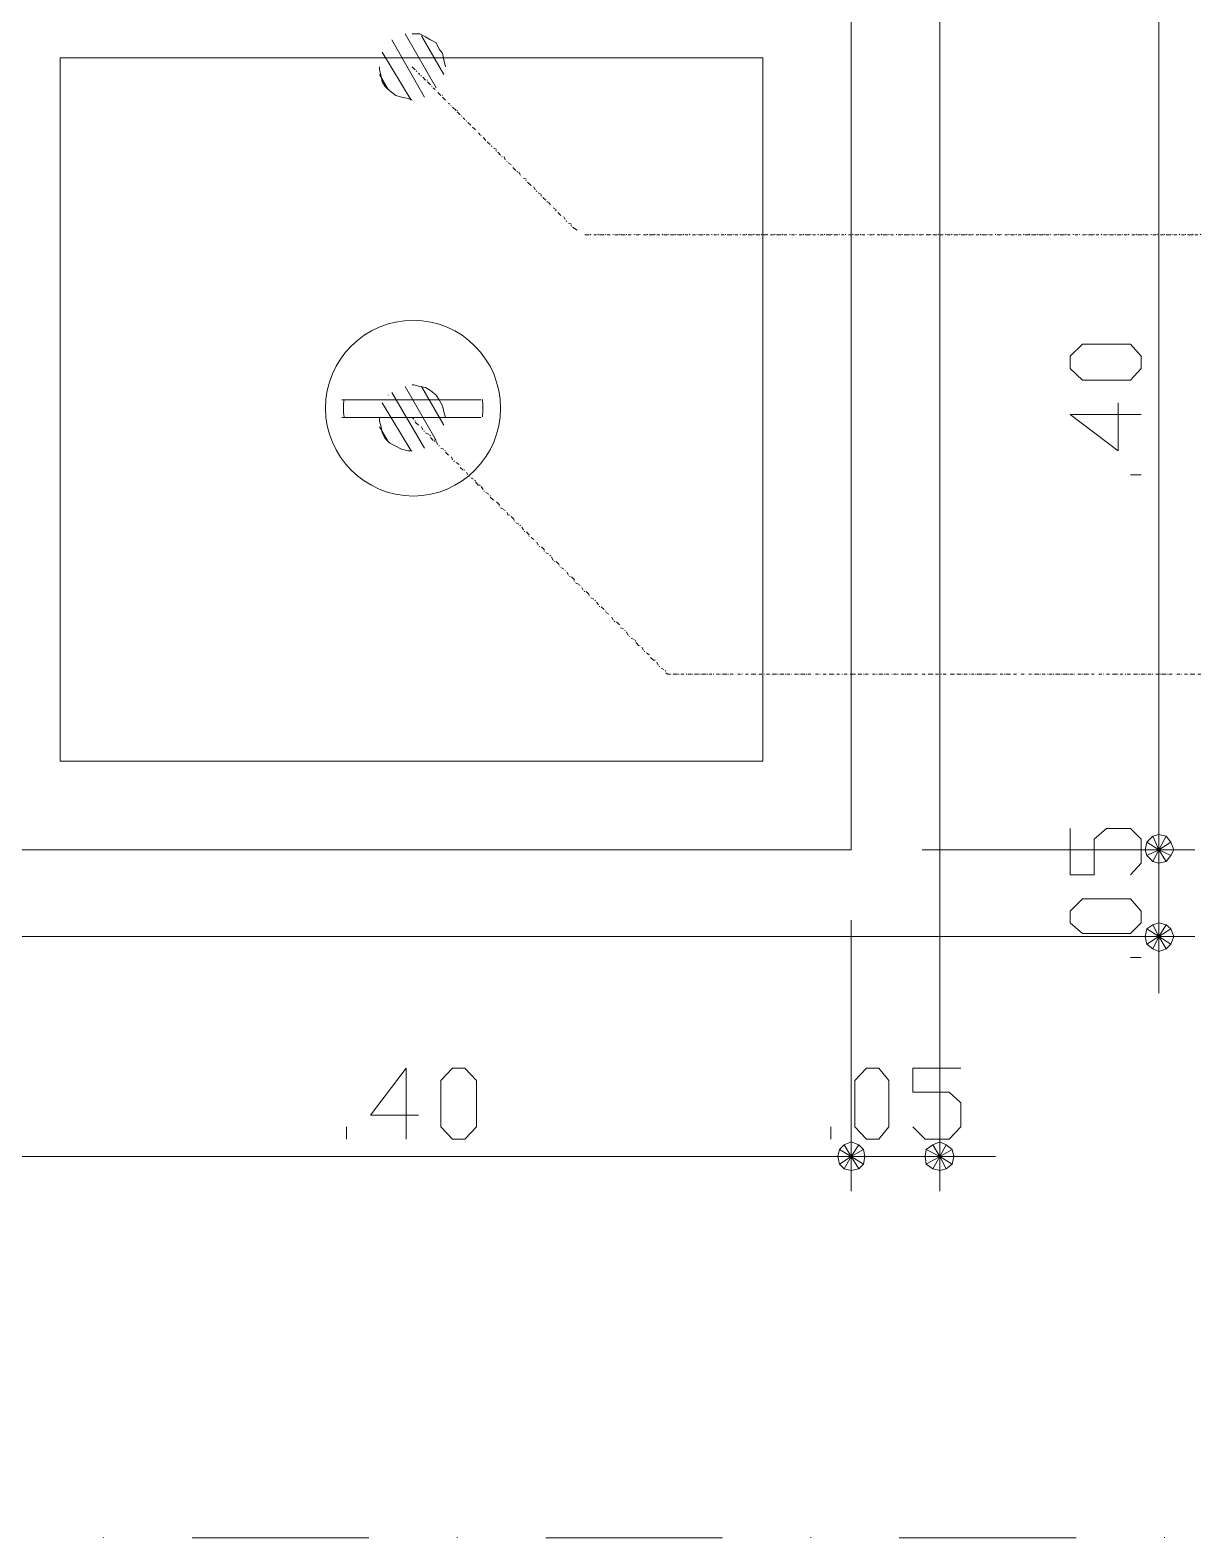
# Model space of a CAD drawing. Header units: millimetres. Extents: x 3240 to 3412, y 1366 to 1426.
# Drawn here: x 3285.538 to 3288.844, y 1376.282 to 1380.54 of the extents above; entities that cross this region are included whole.
import ezdxf

# ---------------------------------------------------------------- set-up
doc = ezdxf.new("R2010")
doc.units = ezdxf.units.MM

msp = doc.modelspace()

# ---------------------------------------------------------------- linework, layer by layer
at = {"color": 7, "linetype": 'Continuous', "lineweight": 15, "true_color": 0x000007}
for points in [[(3285.1265, 1377.9806), (3288.1068, 1377.9806), (3288.1068, 1380.9609), (3285.1265, 1380.9609)], [(3286.5489, 1380.5044), (3286.5489, 1380.5044)], [(3286.6845, 1380.3688), (3286.6845, 1380.3688)], [(3286.7143, 1380.339), (3286.7143, 1380.339)], [(3286.7986, 1380.2547), (3286.7986, 1380.2547)], [(3286.8962, 1380.1571), (3286.8962, 1380.1571)], [(3286.926, 1380.1273), (3286.926, 1380.1273)], [(3286.9557, 1380.0976), (3286.9557, 1380.0976)], [(3287.0103, 1380.043), (3287.0103, 1380.043)], [(3287.0401, 1380.0132), (3287.0401, 1380.0132)], [(3288.6758, 1379.5848), (3288.646, 1379.5518), (3288.5104, 1379.5518), (3288.4757, 1379.5848), (3288.4757, 1379.6196), (3288.5104, 1379.6527), (3288.646, 1379.6527), (3288.6758, 1379.6196)], [(3286.6382, 1379.4244), (3286.6382, 1379.4244)], [(3286.7225, 1379.3401), (3286.7225, 1379.3401)], [(3286.7523, 1379.3103), (3286.7523, 1379.3103)], [(3286.8499, 1379.2127), (3286.8499, 1379.2127)], [(3286.964, 1379.0986), (3286.964, 1379.0986)], [(3287.1757, 1378.8869), (3287.1757, 1378.8869)], [(3287.2055, 1378.8571), (3287.2055, 1378.8571)], [(3287.2898, 1378.7728), (3287.2898, 1378.7728)], [(3287.3494, 1378.7215), (3287.3494, 1378.7215)], [(3287.5313, 1378.7215), (3287.5313, 1378.7215)], [(3287.5693, 1378.7215), (3287.5693, 1378.7215)], [(3287.5908, 1378.7215), (3287.5908, 1378.7215)], [(3287.6289, 1378.7215), (3287.6289, 1378.7215)], [(3287.7513, 1378.7215), (3287.7513, 1378.7215)], [(3287.7893, 1378.7215), (3287.7893, 1378.7215)], [(3287.8108, 1378.7215), (3287.8108, 1378.7215)], [(3287.8488, 1378.7215), (3287.8488, 1378.7215)], [(3287.9084, 1378.7215), (3287.9084, 1378.7215)], [(3288.0308, 1378.7215), (3288.0308, 1378.7215)], [(3288.0523, 1378.7215), (3288.0523, 1378.7215)], [(3288.0688, 1378.7215), (3288.0688, 1378.7215)], [(3288.0903, 1378.7215), (3288.0903, 1378.7215)], [(3288.1283, 1378.7215), (3288.1283, 1378.7215)], [(3288.3103, 1378.7215), (3288.3103, 1378.7215)], [(3288.3318, 1378.7215), (3288.3318, 1378.7215)], [(3288.3483, 1378.7215), (3288.3483, 1378.7215)], [(3288.3698, 1378.7215), (3288.3698, 1378.7215)], [(3288.5302, 1378.7215), (3288.5302, 1378.7215)], [(3288.5517, 1378.7215), (3288.5517, 1378.7215)], [(3288.5898, 1378.7215), (3288.5898, 1378.7215)], [(3288.6493, 1378.7215), (3288.6493, 1378.7215)], [(3288.7717, 1378.7215), (3288.7717, 1378.7215)], [(3288.8098, 1378.7215), (3288.8098, 1378.7215)], [(3288.8313, 1378.7215), (3288.8313, 1378.7215)], [(3288.6758, 1378.0186), (3288.646, 1377.9888), (3288.5104, 1377.9888), (3288.4757, 1378.0186), (3288.4757, 1378.0517), (3288.5104, 1378.0864), (3288.646, 1378.0864), (3288.6758, 1378.0517)], [(3286.7308, 1377.4083), (3286.6977, 1377.443), (3286.6977, 1377.5737), (3286.7308, 1377.6084), (3286.7655, 1377.6084), (3286.7986, 1377.5737), (3286.7986, 1377.443), (3286.7655, 1377.4083)], [(3287.9001, 1377.4083), (3287.867, 1377.443), (3287.867, 1377.5737), (3287.9001, 1377.6084), (3287.9348, 1377.6084), (3287.963, 1377.5737), (3287.963, 1377.443), (3287.9348, 1377.4083)]]:
    msp.add_lwpolyline(points, close=True, dxfattribs=at)
at = {"color": 7, "linetype": 'Continuous', "lineweight": 5, "true_color": 0x000007}
for points in [[(3285.373, 1378.2253), (3287.8571, 1378.2253), (3287.8571, 1380.7111), (3285.373, 1380.7111)], [(3288.7089, 1378.2634), (3288.6923, 1378.2468), (3288.7254, 1378.2253)], [(3288.7089, 1378.2634), (3288.6923, 1378.2468), (3288.7254, 1378.2253)], [(3288.7254, 1378.2683), (3288.7089, 1378.2634), (3288.7254, 1378.2253)], [(3288.7254, 1378.2683), (3288.7089, 1378.2634), (3288.7254, 1378.2253)], [(3288.7469, 1378.2634), (3288.7254, 1378.2683), (3288.7254, 1378.2253)], [(3288.7469, 1378.2634), (3288.7254, 1378.2683), (3288.7254, 1378.2253)], [(3288.7601, 1378.2468), (3288.7469, 1378.2634), (3288.7254, 1378.2253)], [(3288.7601, 1378.2468), (3288.7469, 1378.2634), (3288.7254, 1378.2253)], [(3288.6923, 1378.2468), (3288.6874, 1378.2253), (3288.7254, 1378.2253)], [(3288.6923, 1378.2468), (3288.6874, 1378.2253), (3288.7254, 1378.2253)], [(3288.6874, 1378.2253), (3288.6923, 1378.2088), (3288.7254, 1378.2253)], [(3288.6874, 1378.2253), (3288.6923, 1378.2088), (3288.7254, 1378.2253)], [(3288.6923, 1378.2088), (3288.7089, 1378.1923), (3288.7254, 1378.2253)], [(3288.6923, 1378.2088), (3288.7089, 1378.1923), (3288.7254, 1378.2253)], [(3288.7089, 1378.1923), (3288.7254, 1378.1873), (3288.7254, 1378.2253)], [(3288.7089, 1378.1923), (3288.7254, 1378.1873), (3288.7254, 1378.2253)], [(3288.7684, 1378.2253), (3288.7601, 1378.2468), (3288.7254, 1378.2253)], [(3288.7684, 1378.2253), (3288.7601, 1378.2468), (3288.7254, 1378.2253)], [(3288.7254, 1378.1873), (3288.7469, 1378.1923), (3288.7254, 1378.2253)], [(3288.7469, 1378.1923), (3288.7601, 1378.2088), (3288.7254, 1378.2253)], [(3288.7601, 1378.2088), (3288.7684, 1378.2253), (3288.7254, 1378.2253)], [(3288.7254, 1378.1873), (3288.7469, 1378.1923), (3288.7254, 1378.2253)], [(3288.7469, 1378.1923), (3288.7601, 1378.2088), (3288.7254, 1378.2253)], [(3288.7601, 1378.2088), (3288.7684, 1378.2253), (3288.7254, 1378.2253)], [(3288.7089, 1378.0136), (3288.6923, 1378.0021), (3288.7254, 1377.9806)], [(3288.7254, 1378.0186), (3288.7089, 1378.0136), (3288.7254, 1377.9806)], [(3288.7469, 1378.0136), (3288.7254, 1378.0186), (3288.7254, 1377.9806)], [(3288.7601, 1378.0021), (3288.7469, 1378.0136), (3288.7254, 1377.9806)], [(3288.6923, 1378.0021), (3288.6874, 1377.9806), (3288.7254, 1377.9806)], [(3288.6874, 1377.9806), (3288.6923, 1377.9591), (3288.7254, 1377.9806)], [(3288.6923, 1377.9591), (3288.7089, 1377.9458), (3288.7254, 1377.9806)], [(3288.7089, 1377.9458), (3288.7254, 1377.9376), (3288.7254, 1377.9806)], [(3288.7684, 1377.9806), (3288.7601, 1378.0021), (3288.7254, 1377.9806)], [(3288.7254, 1377.9376), (3288.7469, 1377.9458), (3288.7254, 1377.9806)], [(3288.7469, 1377.9458), (3288.7601, 1377.9591), (3288.7254, 1377.9806)], [(3288.7601, 1377.9591), (3288.7684, 1377.9806), (3288.7254, 1377.9806)], [(3287.824, 1377.3785), (3287.8191, 1377.3587), (3287.8571, 1377.3587)], [(3287.824, 1377.3785), (3287.8191, 1377.3587), (3287.8571, 1377.3587)], [(3287.8373, 1377.3918), (3287.824, 1377.3785), (3287.8571, 1377.3587)], [(3287.8373, 1377.3918), (3287.824, 1377.3785), (3287.8571, 1377.3587)], [(3287.8571, 1377.4), (3287.8373, 1377.3918), (3287.8571, 1377.3587)], [(3287.8571, 1377.4), (3287.8373, 1377.3918), (3287.8571, 1377.3587)], [(3287.8786, 1377.3918), (3287.8571, 1377.4), (3287.8571, 1377.3587)], [(3287.8786, 1377.3918), (3287.8571, 1377.4), (3287.8571, 1377.3587)], [(3287.8918, 1377.3785), (3287.8786, 1377.3918), (3287.8571, 1377.3587)], [(3287.8918, 1377.3785), (3287.8786, 1377.3918), (3287.8571, 1377.3587)], [(3287.8951, 1377.3587), (3287.8918, 1377.3785), (3287.8571, 1377.3587)], [(3287.8951, 1377.3587), (3287.8918, 1377.3785), (3287.8571, 1377.3587)], [(3288.0688, 1377.3785), (3288.0655, 1377.3587), (3288.1068, 1377.3587)], [(3288.087, 1377.3918), (3288.0688, 1377.3785), (3288.1068, 1377.3587)], [(3288.1068, 1377.4), (3288.087, 1377.3918), (3288.1068, 1377.3587)], [(3288.125, 1377.3918), (3288.1068, 1377.4), (3288.1068, 1377.3587)], [(3288.1416, 1377.3785), (3288.125, 1377.3918), (3288.1068, 1377.3587)], [(3288.1465, 1377.3587), (3288.1416, 1377.3785), (3288.1068, 1377.3587)], [(3287.8191, 1377.3587), (3287.824, 1377.3372), (3287.8571, 1377.3587)], [(3287.8191, 1377.3587), (3287.824, 1377.3372), (3287.8571, 1377.3587)], [(3287.824, 1377.3372), (3287.8373, 1377.324), (3287.8571, 1377.3587)], [(3287.824, 1377.3372), (3287.8373, 1377.324), (3287.8571, 1377.3587)], [(3287.8373, 1377.324), (3287.8571, 1377.319), (3287.8571, 1377.3587)], [(3287.8373, 1377.324), (3287.8571, 1377.319), (3287.8571, 1377.3587)], [(3287.8571, 1377.319), (3287.8786, 1377.324), (3287.8571, 1377.3587)], [(3287.8786, 1377.324), (3287.8918, 1377.3372), (3287.8571, 1377.3587)], [(3287.8918, 1377.3372), (3287.8951, 1377.3587), (3287.8571, 1377.3587)], [(3287.8571, 1377.319), (3287.8786, 1377.324), (3287.8571, 1377.3587)], [(3287.8786, 1377.324), (3287.8918, 1377.3372), (3287.8571, 1377.3587)], [(3287.8918, 1377.3372), (3287.8951, 1377.3587), (3287.8571, 1377.3587)], [(3288.0655, 1377.3587), (3288.0688, 1377.3372), (3288.1068, 1377.3587)], [(3288.0688, 1377.3372), (3288.087, 1377.324), (3288.1068, 1377.3587)], [(3288.087, 1377.324), (3288.1068, 1377.319), (3288.1068, 1377.3587)], [(3288.1068, 1377.319), (3288.125, 1377.324), (3288.1068, 1377.3587)], [(3288.125, 1377.324), (3288.1416, 1377.3372), (3288.1068, 1377.3587)], [(3288.1416, 1377.3372), (3288.1465, 1377.3587), (3288.1068, 1377.3587)]]:
    msp.add_lwpolyline(points, close=True, dxfattribs=at)
for points in [[(3288.7254, 1380.6301), (3288.7254, 1378.3064), (3288.7254, 1378.3064)], [(3288.7254, 1378.3064), (3288.7254, 1378.3874), (3288.7254, 1378.3874)], [(3288.7254, 1378.2683), (3288.7254, 1378.3064), (3288.7254, 1378.3064)], [(3288.7254, 1378.2683), (3288.7254, 1378.3064), (3288.7254, 1378.3064)], [(3288.0572, 1378.2253), (3288.8279, 1378.2253), (3288.8279, 1378.2253)], [(3288.0572, 1378.2253), (3288.8279, 1378.2253), (3288.8279, 1378.2253)], [(3288.7254, 1378.2253), (3288.7254, 1377.9806), (3288.7254, 1377.9806)], [(3287.8571, 1378.0269), (3287.8571, 1377.2611), (3287.8571, 1377.2611)], [(3287.8571, 1378.0269), (3287.8571, 1377.2611), (3287.8571, 1377.2611)], [(3288.1068, 1378.0269), (3288.1068, 1377.2611), (3288.1068, 1377.2611)], [(3288.0572, 1377.9806), (3288.8279, 1377.9806), (3288.8279, 1377.9806)], [(3288.7254, 1377.9376), (3288.7254, 1377.8995), (3288.7254, 1377.8995)], [(3288.7254, 1377.8995), (3288.7254, 1377.8201), (3288.7254, 1377.8201)], [(3285.4523, 1377.3587), (3287.7777, 1377.3587), (3287.7777, 1377.3587)], [(3287.7777, 1377.3587), (3287.6967, 1377.3587), (3287.6967, 1377.3587)], [(3287.8191, 1377.3587), (3287.7777, 1377.3587), (3287.7777, 1377.3587)], [(3287.8191, 1377.3587), (3287.7777, 1377.3587), (3287.7777, 1377.3587)], [(3287.8571, 1377.3587), (3288.1068, 1377.3587), (3288.1068, 1377.3587)], [(3288.1465, 1377.3587), (3288.1879, 1377.3587), (3288.1879, 1377.3587)], [(3288.1879, 1377.3587), (3288.264, 1377.3587), (3288.264, 1377.3587)]]:
    msp.add_lwpolyline(points, dxfattribs=at)
at = {"color": 7, "linetype": 'Continuous', "lineweight": 15, "true_color": 0x000007}
for points in [[(3286.6845, 1380.3771), (3286.5968, 1380.5292), (3286.5968, 1380.5292)], [(3286.711, 1380.4366), (3286.706, 1380.4564), (3286.7027, 1380.4746), (3286.6928, 1380.4862), (3286.6845, 1380.5044), (3286.668, 1380.5127), (3286.6547, 1380.5209), (3286.6382, 1380.5292), (3286.6216, 1380.5292), (3286.6167, 1380.5292)], [(3286.706, 1380.4151), (3286.6431, 1380.5243), (3286.6431, 1380.5243)], [(3286.6134, 1380.3423), (3286.5323, 1380.4779), (3286.5323, 1380.4779)], [(3286.6514, 1380.3506), (3286.5588, 1380.5127), (3286.5588, 1380.5127)], [(3286.5241, 1380.4366), (3286.5241, 1380.4283), (3286.529, 1380.4101), (3286.5323, 1380.3936), (3286.5406, 1380.3804), (3286.5538, 1380.3688), (3286.5704, 1380.3556), (3286.5869, 1380.3506), (3286.6051, 1380.3473), (3286.6167, 1380.3423)], [(3286.6167, 1380.4366), (3286.625, 1380.4283), (3286.625, 1380.4283)], [(3286.5489, 1380.3721), (3286.5241, 1380.4151), (3286.5241, 1380.4151)], [(3286.6299, 1380.4234), (3286.6283, 1380.425), (3286.6283, 1380.425)], [(3286.6349, 1380.4184), (3286.6382, 1380.4151), (3286.6382, 1380.4151)], [(3286.6431, 1380.4101), (3286.6415, 1380.4118), (3286.6415, 1380.4118)], [(3286.6465, 1380.4068), (3286.6547, 1380.3986), (3286.6547, 1380.3986)], [(3286.6597, 1380.3986), (3286.658, 1380.3986), (3286.658, 1380.3986)], [(3286.6597, 1380.3936), (3286.668, 1380.3853), (3286.668, 1380.3853)], [(3286.6729, 1380.3804), (3286.6713, 1380.382), (3286.6713, 1380.382)], [(3286.6762, 1380.3771), (3286.6812, 1380.3721), (3286.6812, 1380.3721)], [(3286.6812, 1380.3721), (3286.6795, 1380.3738), (3286.6795, 1380.3738)], [(3286.6895, 1380.3638), (3286.6977, 1380.3556), (3286.6977, 1380.3556)], [(3286.7027, 1380.3556), (3286.701, 1380.3572), (3286.701, 1380.3572)], [(3286.7027, 1380.3506), (3286.711, 1380.3423), (3286.711, 1380.3423)], [(3286.7192, 1380.3341), (3286.7225, 1380.3308), (3286.7225, 1380.3308)], [(3286.7275, 1380.3258), (3286.7258, 1380.3274), (3286.7258, 1380.3274)], [(3286.7308, 1380.3225), (3286.7407, 1380.3126), (3286.7407, 1380.3126)], [(3286.744, 1380.3126), (3286.744, 1380.3142), (3286.744, 1380.3142)], [(3286.744, 1380.3092), (3286.7523, 1380.301), (3286.7523, 1380.301)], [(3286.7573, 1380.296), (3286.7556, 1380.2977), (3286.7556, 1380.2977)], [(3286.7606, 1380.2927), (3286.7655, 1380.2877), (3286.7655, 1380.2877)], [(3286.7705, 1380.2828), (3286.7688, 1380.2844), (3286.7688, 1380.2844)], [(3286.7738, 1380.2795), (3286.7821, 1380.2712), (3286.7821, 1380.2712)], [(3286.787, 1380.2662), (3286.7953, 1380.258), (3286.7953, 1380.258)], [(3286.8036, 1380.2497), (3286.8085, 1380.2447), (3286.8085, 1380.2447)], [(3286.8118, 1380.2414), (3286.8102, 1380.2431), (3286.8102, 1380.2431)], [(3286.8168, 1380.2365), (3286.8251, 1380.2282), (3286.8251, 1380.2282)], [(3286.8284, 1380.2249), (3286.8367, 1380.2166), (3286.8367, 1380.2166)], [(3286.8416, 1380.2117), (3286.84, 1380.2133), (3286.84, 1380.2133)], [(3286.8466, 1380.2067), (3286.8548, 1380.2034), (3286.8548, 1380.2034)], [(3286.8548, 1380.1984), (3286.8532, 1380.2001), (3286.8532, 1380.2001)], [(3286.8582, 1380.1951), (3286.8664, 1380.1869), (3286.8664, 1380.1869)], [(3286.8714, 1380.1819), (3286.8697, 1380.1836), (3286.8697, 1380.1836)], [(3286.8763, 1380.1819), (3286.8797, 1380.1736), (3286.8797, 1380.1736)], [(3286.8846, 1380.1687), (3286.883, 1380.1703), (3286.883, 1380.1703)], [(3286.8879, 1380.1654), (3286.8962, 1380.1604), (3286.8962, 1380.1604)], [(3286.9012, 1380.1521), (3286.9094, 1380.1439), (3286.9094, 1380.1439)], [(3286.9144, 1380.1389), (3286.9127, 1380.1406), (3286.9127, 1380.1406)], [(3286.9177, 1380.1389), (3286.9227, 1380.1306), (3286.9227, 1380.1306)], [(3286.9309, 1380.1224), (3286.9392, 1380.1191), (3286.9392, 1380.1191)], [(3286.9392, 1380.1141), (3286.9375, 1380.1157), (3286.9375, 1380.1157)], [(3286.9425, 1380.1108), (3286.9524, 1380.1009), (3286.9524, 1380.1009)], [(3286.9607, 1380.0976), (3286.964, 1380.0893), (3286.964, 1380.0893)], [(3286.969, 1380.0843), (3286.9673, 1380.086), (3286.9673, 1380.086)], [(3286.9723, 1380.081), (3286.9822, 1380.0761), (3286.9822, 1380.0761)], [(3286.9822, 1380.0711), (3286.9805, 1380.0727), (3286.9805, 1380.0727)], [(3286.9855, 1380.0678), (3286.9938, 1380.0595), (3286.9938, 1380.0595)], [(3286.9987, 1380.0545), (3286.9971, 1380.0562), (3286.9971, 1380.0562)], [(3287.002, 1380.0545), (3287.007, 1380.0463), (3287.007, 1380.0463)], [(3287.0153, 1380.038), (3287.0235, 1380.033), (3287.0235, 1380.033)], [(3287.0235, 1380.0297), (3287.0219, 1380.0314), (3287.0219, 1380.0314)], [(3287.0285, 1380.0248), (3287.0368, 1380.0165), (3287.0368, 1380.0165)], [(3287.045, 1380.0132), (3287.0484, 1380.0049), (3287.0484, 1380.0049)], [(3287.0533, 1380), (3287.0517, 1380.0016), (3287.0517, 1380.0016)], [(3287.0583, 1379.995), (3287.0665, 1379.9917), (3287.0665, 1379.9917)], [(3287.0665, 1379.9867), (3287.0649, 1379.9884), (3287.0649, 1379.9884)], [(3287.0699, 1379.9834), (3287.0831, 1379.9752), (3287.0831, 1379.9752)], [(3287.1211, 1379.9619), (3287.1195, 1379.9636), (3287.1195, 1379.9636)], [(3287.1426, 1379.9619), (3287.141, 1379.9636), (3287.141, 1379.9636)], [(3287.1641, 1379.9619), (3287.1625, 1379.9636), (3287.1625, 1379.9636)], [(3287.184, 1379.9619), (3287.184, 1379.9636), (3287.184, 1379.9636)], [(3287.2022, 1379.9619), (3287.2005, 1379.9636), (3287.2005, 1379.9636)], [(3287.222, 1379.9619), (3287.222, 1379.9636), (3287.222, 1379.9636)], [(3287.2435, 1379.9619), (3287.2435, 1379.9636), (3287.2435, 1379.9636)], [(3287.2601, 1379.9619), (3287.2601, 1379.9636), (3287.2601, 1379.9636)], [(3287.2816, 1379.9619), (3287.2816, 1379.9636), (3287.2816, 1379.9636)], [(3287.3031, 1379.9619), (3287.3014, 1379.9636), (3287.3014, 1379.9636)], [(3287.3246, 1379.9619), (3287.3229, 1379.9636), (3287.3229, 1379.9636)], [(3287.3411, 1379.9619), (3287.3394, 1379.9636), (3287.3394, 1379.9636)], [(3287.3626, 1379.9619), (3287.3609, 1379.9636), (3287.3609, 1379.9636)], [(3287.3841, 1379.9619), (3287.3824, 1379.9636), (3287.3824, 1379.9636)], [(3287.4006, 1379.9619), (3287.399, 1379.9636), (3287.399, 1379.9636)], [(3287.4221, 1379.9619), (3287.4205, 1379.9636), (3287.4205, 1379.9636)], [(3287.4436, 1379.9619), (3287.442, 1379.9636), (3287.442, 1379.9636)], [(3287.4635, 1379.9619), (3287.4635, 1379.9636), (3287.4635, 1379.9636)], [(3287.4817, 1379.9619), (3287.48, 1379.9636), (3287.48, 1379.9636)], [(3287.5015, 1379.9619), (3287.5015, 1379.9636), (3287.5015, 1379.9636)], [(3287.523, 1379.9619), (3287.523, 1379.9636), (3287.523, 1379.9636)], [(3287.5445, 1379.9619), (3287.5429, 1379.9636), (3287.5429, 1379.9636)], [(3287.5611, 1379.9619), (3287.5611, 1379.9636), (3287.5611, 1379.9636)], [(3287.5826, 1379.9619), (3287.5809, 1379.9636), (3287.5809, 1379.9636)], [(3287.6041, 1379.9619), (3287.6024, 1379.9636), (3287.6024, 1379.9636)], [(3287.6206, 1379.9619), (3287.6189, 1379.9636), (3287.6189, 1379.9636)], [(3287.6421, 1379.9619), (3287.6404, 1379.9636), (3287.6404, 1379.9636)], [(3287.6636, 1379.9619), (3287.6619, 1379.9636), (3287.6619, 1379.9636)], [(3287.6834, 1379.9619), (3287.6834, 1379.9636), (3287.6834, 1379.9636)], [(3287.7016, 1379.9619), (3287.7, 1379.9636), (3287.7, 1379.9636)], [(3287.7231, 1379.9619), (3287.7215, 1379.9636), (3287.7215, 1379.9636)], [(3287.743, 1379.9619), (3287.743, 1379.9636), (3287.743, 1379.9636)], [(3287.7645, 1379.9619), (3287.7628, 1379.9636), (3287.7628, 1379.9636)], [(3287.781, 1379.9619), (3287.781, 1379.9636), (3287.781, 1379.9636)], [(3287.8025, 1379.9619), (3287.8025, 1379.9636), (3287.8025, 1379.9636)], [(3287.824, 1379.9619), (3287.8224, 1379.9636), (3287.8224, 1379.9636)], [(3287.8406, 1379.9619), (3287.8406, 1379.9636), (3287.8406, 1379.9636)], [(3287.8621, 1379.9619), (3287.8604, 1379.9636), (3287.8604, 1379.9636)], [(3287.8836, 1379.9619), (3287.8819, 1379.9636), (3287.8819, 1379.9636)], [(3287.9051, 1379.9619), (3287.9034, 1379.9636), (3287.9034, 1379.9636)], [(3287.9216, 1379.9619), (3287.92, 1379.9636), (3287.92, 1379.9636)], [(3287.9431, 1379.9619), (3287.9415, 1379.9636), (3287.9415, 1379.9636)], [(3287.963, 1379.9619), (3287.963, 1379.9636), (3287.963, 1379.9636)], [(3287.9845, 1379.9619), (3287.9845, 1379.9636), (3287.9845, 1379.9636)], [(3288.001, 1379.9619), (3288.001, 1379.9636), (3288.001, 1379.9636)], [(3288.0225, 1379.9619), (3288.0225, 1379.9636), (3288.0225, 1379.9636)], [(3288.044, 1379.9619), (3288.0423, 1379.9636), (3288.0423, 1379.9636)], [(3288.0605, 1379.9619), (3288.0605, 1379.9636), (3288.0605, 1379.9636)], [(3288.082, 1379.9619), (3288.0804, 1379.9636), (3288.0804, 1379.9636)], [(3288.1035, 1379.9619), (3288.1019, 1379.9636), (3288.1019, 1379.9636)], [(3288.125, 1379.9619), (3288.1234, 1379.9636), (3288.1234, 1379.9636)], [(3288.1416, 1379.9619), (3288.1399, 1379.9636), (3288.1399, 1379.9636)], [(3288.1631, 1379.9619), (3288.1614, 1379.9636), (3288.1614, 1379.9636)], [(3288.1846, 1379.9619), (3288.1829, 1379.9636), (3288.1829, 1379.9636)], [(3288.2011, 1379.9619), (3288.1995, 1379.9636), (3288.1995, 1379.9636)], [(3288.2226, 1379.9619), (3288.221, 1379.9636), (3288.221, 1379.9636)], [(3288.2425, 1379.9619), (3288.2425, 1379.9636), (3288.2425, 1379.9636)], [(3288.264, 1379.9619), (3288.264, 1379.9636), (3288.264, 1379.9636)], [(3288.2805, 1379.9619), (3288.2805, 1379.9636), (3288.2805, 1379.9636)], [(3288.302, 1379.9619), (3288.302, 1379.9636), (3288.302, 1379.9636)], [(3288.3235, 1379.9619), (3288.3219, 1379.9636), (3288.3219, 1379.9636)], [(3288.345, 1379.9619), (3288.3434, 1379.9636), (3288.3434, 1379.9636)], [(3288.3615, 1379.9619), (3288.3599, 1379.9636), (3288.3599, 1379.9636)], [(3288.383, 1379.9619), (3288.3814, 1379.9636), (3288.3814, 1379.9636)], [(3288.4045, 1379.9619), (3288.4029, 1379.9636), (3288.4029, 1379.9636)], [(3288.4211, 1379.9619), (3288.4194, 1379.9636), (3288.4194, 1379.9636)], [(3288.4426, 1379.9619), (3288.4409, 1379.9636), (3288.4409, 1379.9636)], [(3288.4641, 1379.9619), (3288.4624, 1379.9636), (3288.4624, 1379.9636)], [(3288.4839, 1379.9619), (3288.4839, 1379.9636), (3288.4839, 1379.9636)], [(3288.5021, 1379.9619), (3288.5005, 1379.9636), (3288.5005, 1379.9636)], [(3288.522, 1379.9619), (3288.522, 1379.9636), (3288.522, 1379.9636)], [(3288.5435, 1379.9619), (3288.5435, 1379.9636), (3288.5435, 1379.9636)], [(3288.565, 1379.9619), (3288.5633, 1379.9636), (3288.5633, 1379.9636)], [(3288.5815, 1379.9619), (3288.5815, 1379.9636), (3288.5815, 1379.9636)], [(3288.603, 1379.9619), (3288.6014, 1379.9636), (3288.6014, 1379.9636)], [(3288.6245, 1379.9619), (3288.6229, 1379.9636), (3288.6229, 1379.9636)], [(3288.6411, 1379.9619), (3288.6394, 1379.9636), (3288.6394, 1379.9636)], [(3288.6626, 1379.9619), (3288.6609, 1379.9636), (3288.6609, 1379.9636)], [(3288.6841, 1379.9619), (3288.6824, 1379.9636), (3288.6824, 1379.9636)], [(3288.7039, 1379.9619), (3288.7039, 1379.9636), (3288.7039, 1379.9636)], [(3288.7221, 1379.9619), (3288.7204, 1379.9636), (3288.7204, 1379.9636)], [(3288.7419, 1379.9619), (3288.7419, 1379.9636), (3288.7419, 1379.9636)], [(3288.7634, 1379.9619), (3288.7634, 1379.9636), (3288.7634, 1379.9636)], [(3288.7849, 1379.9619), (3288.7833, 1379.9636), (3288.7833, 1379.9636)], [(3288.8015, 1379.9619), (3288.8015, 1379.9636), (3288.8015, 1379.9636)], [(3288.823, 1379.9619), (3288.8213, 1379.9636), (3288.8213, 1379.9636)], [(3288.8445, 1379.9619), (3288.8428, 1379.9636), (3288.8428, 1379.9636)], [(3287.1046, 1379.9619), (3287.1162, 1379.9619), (3287.1162, 1379.9619)], [(3287.1294, 1379.9619), (3287.1377, 1379.9619), (3287.1377, 1379.9619)], [(3287.1459, 1379.9619), (3287.1592, 1379.9619), (3287.1592, 1379.9619)], [(3287.1674, 1379.9619), (3287.1757, 1379.9619), (3287.1757, 1379.9619)], [(3287.1889, 1379.9619), (3287.1972, 1379.9619), (3287.1972, 1379.9619)], [(3287.2055, 1379.9619), (3287.2187, 1379.9619), (3287.2187, 1379.9619)], [(3287.227, 1379.9619), (3287.2352, 1379.9619), (3287.2352, 1379.9619)], [(3287.2485, 1379.9619), (3287.2567, 1379.9619), (3287.2567, 1379.9619)], [(3287.27, 1379.9619), (3287.2782, 1379.9619), (3287.2782, 1379.9619)], [(3287.2865, 1379.9619), (3287.2997, 1379.9619), (3287.2997, 1379.9619)], [(3287.308, 1379.9619), (3287.3163, 1379.9619), (3287.3163, 1379.9619)], [(3287.3279, 1379.9619), (3287.3378, 1379.9619), (3287.3378, 1379.9619)], [(3287.3461, 1379.9619), (3287.3576, 1379.9619), (3287.3576, 1379.9619)], [(3287.3659, 1379.9619), (3287.3791, 1379.9619), (3287.3791, 1379.9619)], [(3287.3874, 1379.9619), (3287.3957, 1379.9619), (3287.3957, 1379.9619)], [(3287.4089, 1379.9619), (3287.4172, 1379.9619), (3287.4172, 1379.9619)], [(3287.4254, 1379.9619), (3287.4387, 1379.9619), (3287.4387, 1379.9619)], [(3287.4469, 1379.9619), (3287.4552, 1379.9619), (3287.4552, 1379.9619)], [(3287.4684, 1379.9619), (3287.4767, 1379.9619), (3287.4767, 1379.9619)], [(3287.4899, 1379.9619), (3287.4982, 1379.9619), (3287.4982, 1379.9619)], [(3287.5065, 1379.9619), (3287.5197, 1379.9619), (3287.5197, 1379.9619)], [(3287.528, 1379.9619), (3287.5363, 1379.9619), (3287.5363, 1379.9619)], [(3287.5495, 1379.9619), (3287.5578, 1379.9619), (3287.5578, 1379.9619)], [(3287.566, 1379.9619), (3287.5776, 1379.9619), (3287.5776, 1379.9619)], [(3287.5875, 1379.9619), (3287.5991, 1379.9619), (3287.5991, 1379.9619)], [(3287.6074, 1379.9619), (3287.6173, 1379.9619), (3287.6173, 1379.9619)], [(3287.6289, 1379.9619), (3287.6371, 1379.9619), (3287.6371, 1379.9619)], [(3287.6454, 1379.9619), (3287.6586, 1379.9619), (3287.6586, 1379.9619)], [(3287.6669, 1379.9619), (3287.6752, 1379.9619), (3287.6752, 1379.9619)], [(3287.6884, 1379.9619), (3287.6967, 1379.9619), (3287.6967, 1379.9619)], [(3287.7099, 1379.9619), (3287.7182, 1379.9619), (3287.7182, 1379.9619)], [(3287.7264, 1379.9619), (3287.7397, 1379.9619), (3287.7397, 1379.9619)], [(3287.748, 1379.9619), (3287.7562, 1379.9619), (3287.7562, 1379.9619)], [(3287.7695, 1379.9619), (3287.7777, 1379.9619), (3287.7777, 1379.9619)], [(3287.786, 1379.9619), (3287.7992, 1379.9619), (3287.7992, 1379.9619)], [(3287.8075, 1379.9619), (3287.8191, 1379.9619), (3287.8191, 1379.9619)], [(3287.829, 1379.9619), (3287.8373, 1379.9619), (3287.8373, 1379.9619)], [(3287.8488, 1379.9619), (3287.8571, 1379.9619), (3287.8571, 1379.9619)], [(3287.867, 1379.9619), (3287.8786, 1379.9619), (3287.8786, 1379.9619)], [(3287.8869, 1379.9619), (3287.8951, 1379.9619), (3287.8951, 1379.9619)], [(3287.9084, 1379.9619), (3287.9166, 1379.9619), (3287.9166, 1379.9619)], [(3287.9299, 1379.9619), (3287.9381, 1379.9619), (3287.9381, 1379.9619)], [(3287.9464, 1379.9619), (3287.9596, 1379.9619), (3287.9596, 1379.9619)], [(3287.9679, 1379.9619), (3287.9762, 1379.9619), (3287.9762, 1379.9619)], [(3287.9894, 1379.9619), (3287.9977, 1379.9619), (3287.9977, 1379.9619)], [(3288.006, 1379.9619), (3288.0192, 1379.9619), (3288.0192, 1379.9619)], [(3288.0275, 1379.9619), (3288.0357, 1379.9619), (3288.0357, 1379.9619)], [(3288.049, 1379.9619), (3288.0572, 1379.9619), (3288.0572, 1379.9619)], [(3288.0688, 1379.9619), (3288.0787, 1379.9619), (3288.0787, 1379.9619)], [(3288.087, 1379.9619), (3288.0986, 1379.9619), (3288.0986, 1379.9619)], [(3288.1068, 1379.9619), (3288.1168, 1379.9619), (3288.1168, 1379.9619)], [(3288.1283, 1379.9619), (3288.1366, 1379.9619), (3288.1366, 1379.9619)], [(3288.1465, 1379.9619), (3288.1581, 1379.9619), (3288.1581, 1379.9619)], [(3288.1664, 1379.9619), (3288.1796, 1379.9619), (3288.1796, 1379.9619)], [(3288.1879, 1379.9619), (3288.1962, 1379.9619), (3288.1962, 1379.9619)], [(3288.2094, 1379.9619), (3288.2177, 1379.9619), (3288.2177, 1379.9619)], [(3288.2259, 1379.9619), (3288.2392, 1379.9619), (3288.2392, 1379.9619)], [(3288.2474, 1379.9619), (3288.2557, 1379.9619), (3288.2557, 1379.9619)], [(3288.2689, 1379.9619), (3288.2772, 1379.9619), (3288.2772, 1379.9619)], [(3288.2904, 1379.9619), (3288.2987, 1379.9619), (3288.2987, 1379.9619)], [(3288.307, 1379.9619), (3288.3185, 1379.9619), (3288.3185, 1379.9619)], [(3288.3285, 1379.9619), (3288.3367, 1379.9619), (3288.3367, 1379.9619)], [(3288.3483, 1379.9619), (3288.3582, 1379.9619), (3288.3582, 1379.9619)], [(3288.3665, 1379.9619), (3288.3781, 1379.9619), (3288.3781, 1379.9619)], [(3288.3864, 1379.9619), (3288.3996, 1379.9619), (3288.3996, 1379.9619)], [(3288.4079, 1379.9619), (3288.4161, 1379.9619), (3288.4161, 1379.9619)], [(3288.4294, 1379.9619), (3288.4376, 1379.9619), (3288.4376, 1379.9619)], [(3288.4459, 1379.9619), (3288.4591, 1379.9619), (3288.4591, 1379.9619)], [(3288.4674, 1379.9619), (3288.4757, 1379.9619), (3288.4757, 1379.9619)], [(3288.4889, 1379.9619), (3288.4972, 1379.9619), (3288.4972, 1379.9619)], [(3288.5104, 1379.9619), (3288.5187, 1379.9619), (3288.5187, 1379.9619)], [(3288.5269, 1379.9619), (3288.5402, 1379.9619), (3288.5402, 1379.9619)], [(3288.5484, 1379.9619), (3288.5567, 1379.9619), (3288.5567, 1379.9619)], [(3288.5699, 1379.9619), (3288.5782, 1379.9619), (3288.5782, 1379.9619)], [(3288.5865, 1379.9619), (3288.5981, 1379.9619), (3288.5981, 1379.9619)], [(3288.608, 1379.9619), (3288.6196, 1379.9619), (3288.6196, 1379.9619)], [(3288.6278, 1379.9619), (3288.6361, 1379.9619), (3288.6361, 1379.9619)], [(3288.6493, 1379.9619), (3288.6576, 1379.9619), (3288.6576, 1379.9619)], [(3288.6659, 1379.9619), (3288.6791, 1379.9619), (3288.6791, 1379.9619)], [(3288.6874, 1379.9619), (3288.6956, 1379.9619), (3288.6956, 1379.9619)], [(3288.7089, 1379.9619), (3288.7171, 1379.9619), (3288.7171, 1379.9619)], [(3288.7304, 1379.9619), (3288.7386, 1379.9619), (3288.7386, 1379.9619)], [(3288.7469, 1379.9619), (3288.7601, 1379.9619), (3288.7601, 1379.9619)], [(3288.7684, 1379.9619), (3288.7767, 1379.9619), (3288.7767, 1379.9619)], [(3288.7899, 1379.9619), (3288.7982, 1379.9619), (3288.7982, 1379.9619)], [(3288.8064, 1379.9619), (3288.8197, 1379.9619), (3288.8197, 1379.9619)], [(3288.8279, 1379.9619), (3288.8362, 1379.9619), (3288.8362, 1379.9619)], [(3286.711, 1379.4459), (3286.706, 1379.4625), (3286.7027, 1379.479), (3286.6928, 1379.4955), (3286.6845, 1379.5088), (3286.668, 1379.522), (3286.6547, 1379.5303), (3286.6382, 1379.5336), (3286.6216, 1379.5385), (3286.6167, 1379.5385)], [(3286.4182, 1379.4955), (3286.8118, 1379.4955), (3286.8118, 1379.4955)], [(3286.5489, 1379.5088), (3286.5489, 1379.5104), (3286.5489, 1379.5104)], [(3286.6514, 1379.3599), (3286.5588, 1379.517), (3286.5588, 1379.517)], [(3286.6845, 1379.3814), (3286.5968, 1379.5336), (3286.5968, 1379.5336)], [(3286.706, 1379.4244), (3286.6431, 1379.5336), (3286.6431, 1379.5336)], [(3286.6134, 1379.3516), (3286.5323, 1379.4873), (3286.5323, 1379.4873)], [(3288.6113, 1379.4873), (3288.6113, 1379.3516), (3288.4757, 1379.4542), (3288.6758, 1379.4542)], [(3286.4182, 1379.4459), (3286.8118, 1379.4459), (3286.8118, 1379.4459)], [(3286.5241, 1379.4459), (3286.5241, 1379.436), (3286.529, 1379.4195), (3286.5323, 1379.4029), (3286.5406, 1379.3864), (3286.5538, 1379.3731), (3286.5704, 1379.3649), (3286.5869, 1379.3566), (3286.6051, 1379.3516), (3286.6167, 1379.3516)], [(3286.5489, 1379.3781), (3286.5241, 1379.4195), (3286.5241, 1379.4195)], [(3286.6167, 1379.4459), (3286.6216, 1379.441), (3286.6216, 1379.441)], [(3286.625, 1379.436), (3286.625, 1379.4376), (3286.625, 1379.4376)], [(3286.625, 1379.4327), (3286.6349, 1379.4244), (3286.6349, 1379.4244)], [(3286.6431, 1379.4195), (3286.6465, 1379.4112), (3286.6465, 1379.4112)], [(3286.6514, 1379.4079), (3286.6498, 1379.4079), (3286.6498, 1379.4079)], [(3286.6547, 1379.4029), (3286.6646, 1379.398), (3286.6646, 1379.398)], [(3286.668, 1379.3946), (3286.6663, 1379.3963), (3286.6663, 1379.3963)], [(3286.668, 1379.3897), (3286.6762, 1379.3814), (3286.6762, 1379.3814)], [(3286.6812, 1379.3814), (3286.6795, 1379.3831), (3286.6795, 1379.3831)], [(3286.6812, 1379.3781), (3286.6795, 1379.3781), (3286.6795, 1379.3781)], [(3286.6845, 1379.3781), (3286.6895, 1379.3698), (3286.6895, 1379.3698)], [(3286.6928, 1379.3649), (3286.6928, 1379.3665), (3286.6928, 1379.3665)], [(3286.6977, 1379.3599), (3286.706, 1379.3566), (3286.706, 1379.3566)], [(3286.711, 1379.3516), (3286.7093, 1379.3533), (3286.7093, 1379.3533)], [(3286.711, 1379.3483), (3286.7192, 1379.3401), (3286.7192, 1379.3401)], [(3286.7275, 1379.3351), (3286.7308, 1379.3268), (3286.7308, 1379.3268)], [(3286.7358, 1379.3219), (3286.7341, 1379.3235), (3286.7341, 1379.3235)], [(3286.7407, 1379.3186), (3286.749, 1379.3136), (3286.749, 1379.3136)], [(3286.7523, 1379.3053), (3286.7606, 1379.2971), (3286.7606, 1379.2971)], [(3286.7655, 1379.2971), (3286.7639, 1379.2987), (3286.7639, 1379.2987)], [(3286.7705, 1379.2921), (3286.7738, 1379.2838), (3286.7738, 1379.2838)], [(3288.6758, 1379.2838), (3288.646, 1379.2838), (3288.646, 1379.2838)], [(3286.7788, 1379.2805), (3286.7771, 1379.2805), (3286.7771, 1379.2805)], [(3286.7821, 1379.2756), (3286.7903, 1379.2723), (3286.7903, 1379.2723)], [(3286.7953, 1379.2673), (3286.7937, 1379.2689), (3286.7937, 1379.2689)], [(3286.7953, 1379.264), (3286.8036, 1379.2541), (3286.8036, 1379.2541)], [(3286.8085, 1379.2541), (3286.8069, 1379.2557), (3286.8069, 1379.2557)], [(3286.8118, 1379.2508), (3286.8168, 1379.2425), (3286.8168, 1379.2425)], [(3286.8201, 1379.2375), (3286.8201, 1379.2392), (3286.8201, 1379.2392)], [(3286.8251, 1379.2342), (3286.8333, 1379.2293), (3286.8333, 1379.2293)], [(3286.8367, 1379.2243), (3286.8367, 1379.2259), (3286.8367, 1379.2259)], [(3286.8367, 1379.221), (3286.8466, 1379.2127), (3286.8466, 1379.2127)], [(3286.8548, 1379.2078), (3286.8631, 1379.1995), (3286.8631, 1379.1995)], [(3286.8631, 1379.1962), (3286.8615, 1379.1962), (3286.8615, 1379.1962)], [(3286.8664, 1379.1912), (3286.8763, 1379.1863), (3286.8763, 1379.1863)], [(3286.8797, 1379.1829), (3286.878, 1379.1846), (3286.878, 1379.1846)], [(3286.8846, 1379.178), (3286.8879, 1379.1697), (3286.8879, 1379.1697)], [(3286.8929, 1379.1697), (3286.8912, 1379.1714), (3286.8912, 1379.1714)], [(3286.8962, 1379.1664), (3286.9045, 1379.1581), (3286.9045, 1379.1581)], [(3286.9045, 1379.1532), (3286.9045, 1379.1548), (3286.9045, 1379.1548)], [(3286.9094, 1379.1482), (3286.9177, 1379.1449), (3286.9177, 1379.1449)], [(3286.9227, 1379.1399), (3286.921, 1379.1416), (3286.921, 1379.1416)], [(3286.926, 1379.1366), (3286.9309, 1379.1284), (3286.9309, 1379.1284)], [(3286.9342, 1379.1234), (3286.9342, 1379.1251), (3286.9342, 1379.1251)], [(3286.9392, 1379.1234), (3286.9475, 1379.1151), (3286.9475, 1379.1151)], [(3286.9475, 1379.1102), (3286.9458, 1379.1118), (3286.9458, 1379.1118)], [(3286.9524, 1379.1069), (3286.9607, 1379.1019), (3286.9607, 1379.1019)], [(3286.969, 1379.0936), (3286.9723, 1379.0854), (3286.9723, 1379.0854)], [(3286.9772, 1379.0804), (3286.9756, 1379.0821), (3286.9756, 1379.0821)], [(3286.9822, 1379.0804), (3286.9905, 1379.0721), (3286.9905, 1379.0721)], [(3286.9905, 1379.0688), (3286.9888, 1379.0688), (3286.9888, 1379.0688)], [(3286.9938, 1379.0639), (3287.002, 1379.0606), (3287.002, 1379.0606)], [(3287.007, 1379.0556), (3287.0054, 1379.0572), (3287.0054, 1379.0572)], [(3287.0103, 1379.0523), (3287.0153, 1379.0424), (3287.0153, 1379.0424)], [(3287.0202, 1379.0391), (3287.0186, 1379.0391), (3287.0186, 1379.0391)], [(3287.0235, 1379.0391), (3287.0318, 1379.0308), (3287.0318, 1379.0308)], [(3287.0318, 1379.0258), (3287.0318, 1379.0275), (3287.0318, 1379.0275)], [(3287.0368, 1379.0225), (3287.045, 1379.0176), (3287.045, 1379.0176)], [(3287.0484, 1379.0126), (3287.0484, 1379.0142), (3287.0484, 1379.0142)], [(3287.0533, 1379.0093), (3287.0583, 1379.001), (3287.0583, 1379.001)], [(3287.0616, 1378.9961), (3287.0616, 1378.9977), (3287.0616, 1378.9977)], [(3287.0665, 1378.9961), (3287.0748, 1378.9878), (3287.0748, 1378.9878)], [(3287.0748, 1378.9845), (3287.0732, 1378.9845), (3287.0732, 1378.9845)], [(3287.0781, 1378.9795), (3287.088, 1378.9746), (3287.088, 1378.9746)], [(3287.0914, 1378.9712), (3287.0897, 1378.9729), (3287.0897, 1378.9729)], [(3287.0963, 1378.9663), (3287.0996, 1378.958), (3287.0996, 1378.958)], [(3287.1046, 1378.9547), (3287.1029, 1378.9547), (3287.1029, 1378.9547)], [(3287.1079, 1378.9547), (3287.1162, 1378.9464), (3287.1162, 1378.9464)], [(3287.1162, 1378.9415), (3287.1162, 1378.9431), (3287.1162, 1378.9431)], [(3287.1211, 1378.9365), (3287.1294, 1378.9332), (3287.1294, 1378.9332)], [(3287.1344, 1378.9282), (3287.1327, 1378.9299), (3287.1327, 1378.9299)], [(3287.1377, 1378.9249), (3287.1426, 1378.9167), (3287.1426, 1378.9167)], [(3287.1459, 1378.9117), (3287.1459, 1378.9134), (3287.1459, 1378.9134)], [(3287.1509, 1378.9117), (3287.1592, 1378.9034), (3287.1592, 1378.9034)], [(3287.1641, 1378.8985), (3287.1625, 1378.9001), (3287.1625, 1378.9001)], [(3287.1641, 1378.8952), (3287.1724, 1378.8902), (3287.1724, 1378.8902)], [(3287.1807, 1378.8819), (3287.184, 1378.8737), (3287.184, 1378.8737)], [(3287.1889, 1378.8687), (3287.1873, 1378.8704), (3287.1873, 1378.8704)], [(3287.1939, 1378.8687), (3287.2022, 1378.8604), (3287.2022, 1378.8604)], [(3287.2055, 1378.8522), (3287.2137, 1378.8489), (3287.2137, 1378.8489)], [(3287.2187, 1378.8439), (3287.217, 1378.8456), (3287.217, 1378.8456)], [(3287.222, 1378.8406), (3287.227, 1378.8307), (3287.227, 1378.8307)], [(3287.2319, 1378.8274), (3287.2303, 1378.8274), (3287.2303, 1378.8274)], [(3287.2352, 1378.8224), (3287.2435, 1378.8191), (3287.2435, 1378.8191)], [(3287.2485, 1378.8141), (3287.2468, 1378.8158), (3287.2468, 1378.8158)], [(3287.2485, 1378.8108), (3287.2567, 1378.8009), (3287.2567, 1378.8009)], [(3287.2601, 1378.8009), (3287.2601, 1378.8025), (3287.2601, 1378.8025)], [(3287.265, 1378.7976), (3287.27, 1378.7893), (3287.27, 1378.7893)], [(3287.2733, 1378.7844), (3287.2733, 1378.786), (3287.2733, 1378.786)], [(3287.2782, 1378.781), (3287.2865, 1378.7761), (3287.2865, 1378.7761)], [(3287.2898, 1378.7678), (3287.2997, 1378.7595), (3287.2997, 1378.7595)], [(3287.3031, 1378.7595), (3287.3014, 1378.7612), (3287.3014, 1378.7612)], [(3287.308, 1378.7546), (3287.3113, 1378.7463), (3287.3113, 1378.7463)], [(3287.3163, 1378.743), (3287.3146, 1378.743), (3287.3146, 1378.743)], [(3287.3196, 1378.738), (3287.3279, 1378.7347), (3287.3279, 1378.7347)], [(3287.3328, 1378.7298), (3287.3312, 1378.7314), (3287.3312, 1378.7314)], [(3287.3328, 1378.7248), (3287.3378, 1378.7215), (3287.3378, 1378.7215)], [(3287.3378, 1378.7215), (3287.3461, 1378.7215), (3287.3461, 1378.7215)], [(3287.3543, 1378.7215), (3287.3659, 1378.7215), (3287.3659, 1378.7215)], [(3287.3709, 1378.7215), (3287.3692, 1378.7215), (3287.3692, 1378.7215)], [(3287.3758, 1378.7215), (3287.3841, 1378.7215), (3287.3841, 1378.7215)], [(3287.3924, 1378.7215), (3287.3907, 1378.7215), (3287.3907, 1378.7215)], [(3287.3957, 1378.7215), (3287.4056, 1378.7215), (3287.4056, 1378.7215)], [(3287.4089, 1378.7215), (3287.4072, 1378.7215), (3287.4072, 1378.7215)], [(3287.4139, 1378.7215), (3287.4254, 1378.7215), (3287.4254, 1378.7215)], [(3287.4304, 1378.7215), (3287.4287, 1378.7215), (3287.4287, 1378.7215)], [(3287.4337, 1378.7215), (3287.4469, 1378.7215), (3287.4469, 1378.7215)], [(3287.4519, 1378.7215), (3287.4502, 1378.7215), (3287.4502, 1378.7215)], [(3287.4552, 1378.7215), (3287.4635, 1378.7215), (3287.4635, 1378.7215)], [(3287.4684, 1378.7215), (3287.4668, 1378.7215), (3287.4668, 1378.7215)], [(3287.4767, 1378.7215), (3287.485, 1378.7215), (3287.485, 1378.7215)], [(3287.4899, 1378.7215), (3287.4883, 1378.7215), (3287.4883, 1378.7215)], [(3287.4932, 1378.7215), (3287.5065, 1378.7215), (3287.5065, 1378.7215)], [(3287.5114, 1378.7215), (3287.5098, 1378.7215), (3287.5098, 1378.7215)], [(3287.5148, 1378.7215), (3287.523, 1378.7215), (3287.523, 1378.7215)], [(3287.5363, 1378.7215), (3287.5445, 1378.7215), (3287.5445, 1378.7215)], [(3287.5495, 1378.7215), (3287.5478, 1378.7215), (3287.5478, 1378.7215)], [(3287.5578, 1378.7215), (3287.566, 1378.7215), (3287.566, 1378.7215)], [(3287.5743, 1378.7215), (3287.5875, 1378.7215), (3287.5875, 1378.7215)], [(3287.5958, 1378.7215), (3287.6041, 1378.7215), (3287.6041, 1378.7215)], [(3287.6123, 1378.7215), (3287.6107, 1378.7215), (3287.6107, 1378.7215)], [(3287.6173, 1378.7215), (3287.6256, 1378.7215), (3287.6256, 1378.7215)], [(3287.6338, 1378.7215), (3287.6454, 1378.7215), (3287.6454, 1378.7215)], [(3287.6504, 1378.7215), (3287.6487, 1378.7215), (3287.6487, 1378.7215)], [(3287.6553, 1378.7215), (3287.6669, 1378.7215), (3287.6669, 1378.7215)], [(3287.6719, 1378.7215), (3287.6702, 1378.7215), (3287.6702, 1378.7215)], [(3287.6752, 1378.7215), (3287.6834, 1378.7215), (3287.6834, 1378.7215)], [(3287.6884, 1378.7215), (3287.6868, 1378.7215), (3287.6868, 1378.7215)], [(3287.6967, 1378.7215), (3287.7049, 1378.7215), (3287.7049, 1378.7215)], [(3287.7099, 1378.7215), (3287.7083, 1378.7215), (3287.7083, 1378.7215)], [(3287.7132, 1378.7215), (3287.7264, 1378.7215), (3287.7264, 1378.7215)], [(3287.7314, 1378.7215), (3287.7298, 1378.7215), (3287.7298, 1378.7215)], [(3287.7347, 1378.7215), (3287.743, 1378.7215), (3287.743, 1378.7215)], [(3287.7562, 1378.7215), (3287.7645, 1378.7215), (3287.7645, 1378.7215)], [(3287.7695, 1378.7215), (3287.7678, 1378.7215), (3287.7678, 1378.7215)], [(3287.7777, 1378.7215), (3287.786, 1378.7215), (3287.786, 1378.7215)], [(3287.7943, 1378.7215), (3287.8075, 1378.7215), (3287.8075, 1378.7215)], [(3287.8158, 1378.7215), (3287.824, 1378.7215), (3287.824, 1378.7215)], [(3287.8323, 1378.7215), (3287.8306, 1378.7215), (3287.8306, 1378.7215)], [(3287.8373, 1378.7215), (3287.8455, 1378.7215), (3287.8455, 1378.7215)], [(3287.8538, 1378.7215), (3287.867, 1378.7215), (3287.867, 1378.7215)], [(3287.8703, 1378.7215), (3287.8687, 1378.7215), (3287.8687, 1378.7215)], [(3287.8753, 1378.7215), (3287.8869, 1378.7215), (3287.8869, 1378.7215)], [(3287.8918, 1378.7215), (3287.8902, 1378.7215), (3287.8902, 1378.7215)], [(3287.8951, 1378.7215), (3287.9051, 1378.7215), (3287.9051, 1378.7215)], [(3287.9166, 1378.7215), (3287.9249, 1378.7215), (3287.9249, 1378.7215)], [(3287.9299, 1378.7215), (3287.9282, 1378.7215), (3287.9282, 1378.7215)], [(3287.9348, 1378.7215), (3287.9464, 1378.7215), (3287.9464, 1378.7215)], [(3287.9514, 1378.7215), (3287.9497, 1378.7215), (3287.9497, 1378.7215)], [(3287.9547, 1378.7215), (3287.963, 1378.7215), (3287.963, 1378.7215)], [(3287.9729, 1378.7215), (3287.9712, 1378.7215), (3287.9712, 1378.7215)], [(3287.9762, 1378.7215), (3287.9845, 1378.7215), (3287.9845, 1378.7215)], [(3287.9894, 1378.7215), (3287.9878, 1378.7215), (3287.9878, 1378.7215)], [(3287.9977, 1378.7215), (3288.006, 1378.7215), (3288.006, 1378.7215)], [(3288.0109, 1378.7215), (3288.0093, 1378.7215), (3288.0093, 1378.7215)], [(3288.0142, 1378.7215), (3288.0275, 1378.7215), (3288.0275, 1378.7215)], [(3288.0357, 1378.7215), (3288.044, 1378.7215), (3288.044, 1378.7215)], [(3288.0572, 1378.7215), (3288.0655, 1378.7215), (3288.0655, 1378.7215)], [(3288.0738, 1378.7215), (3288.087, 1378.7215), (3288.087, 1378.7215)], [(3288.0953, 1378.7215), (3288.1035, 1378.7215), (3288.1035, 1378.7215)], [(3288.1118, 1378.7215), (3288.1102, 1378.7215), (3288.1102, 1378.7215)], [(3288.1168, 1378.7215), (3288.125, 1378.7215), (3288.125, 1378.7215)], [(3288.1366, 1378.7215), (3288.1465, 1378.7215), (3288.1465, 1378.7215)], [(3288.1498, 1378.7215), (3288.1482, 1378.7215), (3288.1482, 1378.7215)], [(3288.1548, 1378.7215), (3288.1664, 1378.7215), (3288.1664, 1378.7215)], [(3288.1713, 1378.7215), (3288.1697, 1378.7215), (3288.1697, 1378.7215)], [(3288.1747, 1378.7215), (3288.1846, 1378.7215), (3288.1846, 1378.7215)], [(3288.1928, 1378.7215), (3288.1912, 1378.7215), (3288.1912, 1378.7215)], [(3288.1962, 1378.7215), (3288.2044, 1378.7215), (3288.2044, 1378.7215)], [(3288.2094, 1378.7215), (3288.2077, 1378.7215), (3288.2077, 1378.7215)], [(3288.2127, 1378.7215), (3288.2259, 1378.7215), (3288.2259, 1378.7215)], [(3288.2309, 1378.7215), (3288.2292, 1378.7215), (3288.2292, 1378.7215)], [(3288.2342, 1378.7215), (3288.2474, 1378.7215), (3288.2474, 1378.7215)], [(3288.2524, 1378.7215), (3288.2507, 1378.7215), (3288.2507, 1378.7215)], [(3288.2557, 1378.7215), (3288.264, 1378.7215), (3288.264, 1378.7215)], [(3288.2689, 1378.7215), (3288.2673, 1378.7215), (3288.2673, 1378.7215)], [(3288.2772, 1378.7215), (3288.2855, 1378.7215), (3288.2855, 1378.7215)], [(3288.2904, 1378.7215), (3288.2888, 1378.7215), (3288.2888, 1378.7215)], [(3288.2937, 1378.7215), (3288.307, 1378.7215), (3288.307, 1378.7215)], [(3288.3152, 1378.7215), (3288.3235, 1378.7215), (3288.3235, 1378.7215)], [(3288.3367, 1378.7215), (3288.345, 1378.7215), (3288.345, 1378.7215)], [(3288.3582, 1378.7215), (3288.3665, 1378.7215), (3288.3665, 1378.7215)], [(3288.3748, 1378.7215), (3288.3864, 1378.7215), (3288.3864, 1378.7215)], [(3288.3913, 1378.7215), (3288.3897, 1378.7215), (3288.3897, 1378.7215)], [(3288.3963, 1378.7215), (3288.4045, 1378.7215), (3288.4045, 1378.7215)], [(3288.4128, 1378.7215), (3288.4112, 1378.7215), (3288.4112, 1378.7215)], [(3288.4161, 1378.7215), (3288.4244, 1378.7215), (3288.4244, 1378.7215)], [(3288.4294, 1378.7215), (3288.4277, 1378.7215), (3288.4277, 1378.7215)], [(3288.4343, 1378.7215), (3288.4459, 1378.7215), (3288.4459, 1378.7215)], [(3288.4509, 1378.7215), (3288.4492, 1378.7215), (3288.4492, 1378.7215)], [(3288.4542, 1378.7215), (3288.4674, 1378.7215), (3288.4674, 1378.7215)], [(3288.4724, 1378.7215), (3288.4707, 1378.7215), (3288.4707, 1378.7215)], [(3288.4757, 1378.7215), (3288.4839, 1378.7215), (3288.4839, 1378.7215)], [(3288.4889, 1378.7215), (3288.4872, 1378.7215), (3288.4872, 1378.7215)], [(3288.4972, 1378.7215), (3288.5054, 1378.7215), (3288.5054, 1378.7215)], [(3288.5104, 1378.7215), (3288.5087, 1378.7215), (3288.5087, 1378.7215)], [(3288.5137, 1378.7215), (3288.5269, 1378.7215), (3288.5269, 1378.7215)], [(3288.5352, 1378.7215), (3288.5435, 1378.7215), (3288.5435, 1378.7215)], [(3288.5567, 1378.7215), (3288.565, 1378.7215), (3288.565, 1378.7215)], [(3288.5699, 1378.7215), (3288.5683, 1378.7215), (3288.5683, 1378.7215)], [(3288.5782, 1378.7215), (3288.5865, 1378.7215), (3288.5865, 1378.7215)], [(3288.5947, 1378.7215), (3288.608, 1378.7215), (3288.608, 1378.7215)], [(3288.6113, 1378.7215), (3288.6096, 1378.7215), (3288.6096, 1378.7215)], [(3288.6162, 1378.7215), (3288.6245, 1378.7215), (3288.6245, 1378.7215)], [(3288.6328, 1378.7215), (3288.6311, 1378.7215), (3288.6311, 1378.7215)], [(3288.6361, 1378.7215), (3288.646, 1378.7215), (3288.646, 1378.7215)], [(3288.6543, 1378.7215), (3288.6659, 1378.7215), (3288.6659, 1378.7215)], [(3288.6708, 1378.7215), (3288.6692, 1378.7215), (3288.6692, 1378.7215)], [(3288.6758, 1378.7215), (3288.6874, 1378.7215), (3288.6874, 1378.7215)], [(3288.6923, 1378.7215), (3288.6907, 1378.7215), (3288.6907, 1378.7215)], [(3288.6956, 1378.7215), (3288.7039, 1378.7215), (3288.7039, 1378.7215)], [(3288.7089, 1378.7215), (3288.7072, 1378.7215), (3288.7072, 1378.7215)], [(3288.7171, 1378.7215), (3288.7254, 1378.7215), (3288.7254, 1378.7215)], [(3288.7304, 1378.7215), (3288.7287, 1378.7215), (3288.7287, 1378.7215)], [(3288.7337, 1378.7215), (3288.7469, 1378.7215), (3288.7469, 1378.7215)], [(3288.7519, 1378.7215), (3288.7502, 1378.7215), (3288.7502, 1378.7215)], [(3288.7552, 1378.7215), (3288.7634, 1378.7215), (3288.7634, 1378.7215)], [(3288.7767, 1378.7215), (3288.7849, 1378.7215), (3288.7849, 1378.7215)], [(3288.7899, 1378.7215), (3288.7883, 1378.7215), (3288.7883, 1378.7215)], [(3288.7982, 1378.7215), (3288.8064, 1378.7215), (3288.8064, 1378.7215)], [(3288.8147, 1378.7215), (3288.8279, 1378.7215), (3288.8279, 1378.7215)], [(3288.8362, 1378.7215), (3288.8445, 1378.7215), (3288.8445, 1378.7215)], [(3288.646, 1378.1542), (3288.6758, 1378.1873), (3288.6758, 1378.2551), (3288.646, 1378.2849), (3288.5782, 1378.2849), (3288.5435, 1378.2551), (3288.5435, 1378.1542), (3288.4757, 1378.1542), (3288.4757, 1378.2849)], [(3288.6758, 1377.921), (3288.646, 1377.921), (3288.646, 1377.921)], [(3286.6349, 1377.4761), (3286.4993, 1377.4761), (3286.6001, 1377.6084), (3286.6001, 1377.4083)], [(3288.0308, 1377.443), (3288.0655, 1377.4083), (3288.1333, 1377.4083), (3288.1664, 1377.443), (3288.1664, 1377.5109), (3288.1333, 1377.5406), (3288.0308, 1377.5406), (3288.0308, 1377.6084), (3288.1664, 1377.6084)], [(3286.4314, 1377.4083), (3286.4314, 1377.443), (3286.4314, 1377.443)], [(3287.7992, 1377.4083), (3287.7992, 1377.443), (3287.7992, 1377.443)], [(3285.7451, 1376.282), (3285.7434, 1376.2837), (3285.7434, 1376.2837)], [(3286.4943, 1376.282), (3285.9948, 1376.282), (3285.9948, 1376.282)], [(3286.744, 1376.282), (3286.744, 1376.2837), (3286.744, 1376.2837)], [(3287.4932, 1376.282), (3286.9938, 1376.282), (3286.9938, 1376.282)], [(3287.743, 1376.282), (3287.743, 1376.2837), (3287.743, 1376.2837)], [(3288.4922, 1376.282), (3287.9927, 1376.282), (3287.9927, 1376.282)], [(3288.7419, 1376.282), (3288.7419, 1376.2837), (3288.7419, 1376.2837)]]:
    msp.add_lwpolyline(points, dxfattribs=at)
at = {"color": 7, "linetype": 'Continuous', "lineweight": 9, "true_color": 0x000007}
msp.add_lwpolyline([(3287.6074, 1378.4751), (3287.6074, 1380.4614), (3285.6227, 1380.4614), (3285.6227, 1378.4751)], close=True, dxfattribs=at)
at = {"color": 7, "linetype": 'Continuous', "lineweight": 15, "true_color": 0x000007}
msp.add_open_spline([(3286.8664, 1379.4724), (3286.8664, 1379.6097), (3286.7556, 1379.7205), (3286.62, 1379.7205), (3286.62, 1379.7205), (3286.4827, 1379.7205), (3286.3719, 1379.6097), (3286.3719, 1379.4724), (3286.3719, 1379.4724), (3286.3719, 1379.3368), (3286.4827, 1379.2243), (3286.62, 1379.2243), (3286.62, 1379.2243), (3286.7556, 1379.2243), (3286.8664, 1379.3368), (3286.8664, 1379.4724)], degree=3, knots=[0, 0, 0, 0, 0.0625, 0.0625, 0.0625, 0.062501, 0.125, 0.125, 0.125, 0.125001, 0.1875, 0.1875, 0.1875, 0.187501, 1, 1, 1, 1], dxfattribs=at)
for points in [[(3286.4248, 1379.4972), (3286.4215, 1379.4806), (3286.4215, 1379.4641), (3286.4248, 1379.4476)], [(3286.8152, 1379.4476), (3286.8168, 1379.4641), (3286.8168, 1379.4806), (3286.8152, 1379.4972)]]:
    msp.add_open_spline(points, degree=3, dxfattribs=at)

doc.saveas('drawing.dxf')
